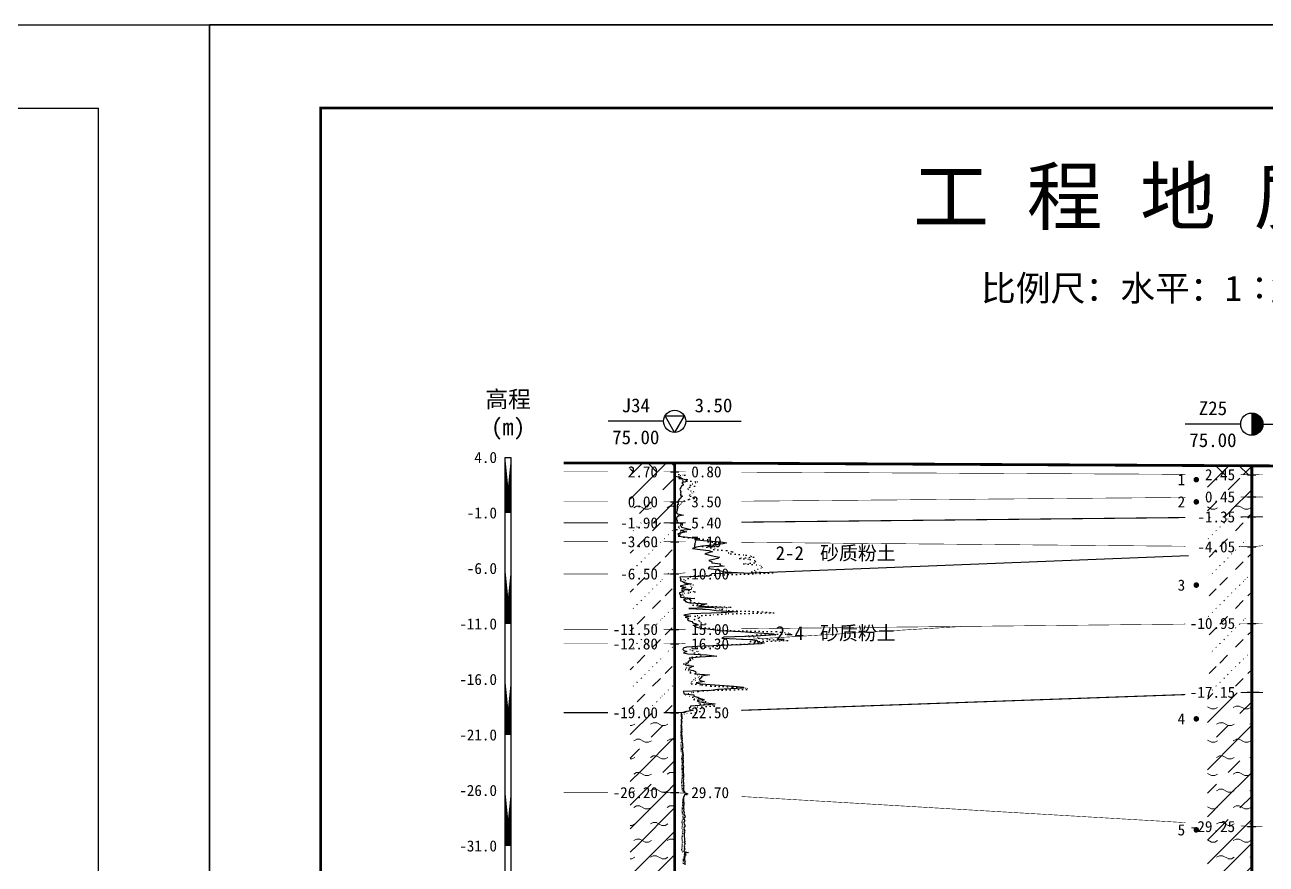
# Model space of a CAD drawing. Extents: x -37 to 3540, y -1485 to 297.
# Drawn here: x 1302.6 to 1526.2, y -1339.2 to -1188 of the extents above; entities that cross this region are included whole.
import ezdxf
from ezdxf.enums import TextEntityAlignment as Align

# ---------------------------------------------------------------- set-up
doc = ezdxf.new("R2010")
doc.units = 0
doc.linetypes.add('DOT', pattern=[6.35, 0, -6.35])
doc.layers.get('0').update_dxf_attribs({"linetype": 'CONTINUOUS'})
for name, color, linetype in [('CURVE', 200, 'CONTINUOUS'), ('FRAME', 7, 'CONTINUOUS'), ('HOLE', 41, 'CONTINUOUS'), ('RULER', 7, 'CONTINUOUS'), ('SAMPLE', 1, 'CONTINUOUS'), ('STRATUM', 241, 'CONTINUOUS')]:
    doc.layers.add(name, color=color, linetype=linetype)
doc.layers.add('HATCH', color=7, linetype='CONTINUOUS', lineweight=13)
doc.styles.add('ST', font='')
doc.styles.get('ST').set_extended_font_data('SimSun')
pattern_1 = [(45, (1335.896980512764, -1485), (-2.121320343559642, 2.121320343559643), [10, 0]), (135, (1335.896980512764, -1485), (-2.121320343559643, -2.121320343559642), [10, 0])]
pattern_2 = [(45, (1335.896980512764, -1485), (-4.242640687119285, 4.242640687119286), [10, 0]), (45, (1336.957980512763, -1488.182), (-2.121320343559642, 6.363961030678928), [3, -3])]
pattern_3 = [(45, (1335.896980512764, -1485), (-4.242640687119285, 4.242640687119286), [10, 0]), (45, (1336.957980512763, -1488.182), (-2.121320343559642, 6.363961030678928), [3, -3]), (26.565, (1336.971120512763, -1485.25357), (5.999822956313193, 5.999812238136892), [0.567, -12.849]), (0, (1336.404120512763, -1485.25357), (0, 6), [0.567, -5.433]), (26.565, (1334.315700512763, -1485), (5.999822956313193, 5.999812238136892), [0.567, -12.849]), (0, (1334.822840512764, -1484.74643), (0, 6), [0.567, -5.433]), (153.435, (1336.404120512763, -1485.25357), (-5.999817597225043, -5.359088150580504e-06), [1.134, -12.2826]), (26.565, (1339.971120512763, -1482.25357), (5.999822956313193, 5.999812238136892), [0.567, -12.849]), (0, (1339.404120512763, -1482.25357), (0, 6), [0.567, -5.433]), (26.565, (1337.315700512763, -1482), (5.999822956313193, 5.999812238136892), [0.567, -12.849]), (0, (1337.822840512764, -1481.74643), (0, 6), [0.567, -5.433]), (153.435, (1339.404120512763, -1482.25357), (-5.999817597225043, -5.359088150580504e-06), [1.134, -12.2826])]
pattern_4 = [(45.000006, (1335.896980512764, -1485), (-7.33036438660406e-07, 6.999982367152753), [1.971956, -7.927535000000001]), (45.000006, (1338.709860512763, -1482.17123), (-7.33036438660406e-07, 6.999982367152753), [1.99367, -7.905828]), (45.000006, (1340.964462512763, -1479.917811), (-7.33036438660406e-07, 6.999982367152753), [1.813609, -8.085882000000002]), (26.565052, (1335.896980512764, -1481.5), (7.000000417111504, 7.000000170975698), [0.09649999999999999, -15.555976]), (36.869899, (1336.596980512764, -1480.8), (6.999999834558636, 7.000000165441361), [0.197747, -34.802253]), (315.00001, (1339.396980512764, -1478.023973), (6.999982367152684, 1.221727402800354e-06), [0.033054, -9.866441]), (26.565052, (1339.396980512764, -1485), (7.000000417111504, 7.000000170975698), [0.144749, -15.507727]), (26.565052, (1340.096980512764, -1484.3), (7.000000417111504, 7.000000170975698), [0.10528, -15.547196]), (90.00000399999998, (1340.446980512764, -1483.95), (-6.999999999999983, -4.88692190507778e-07), [0.028767, -6.971233]), (26.565052, (1340.796980512764, -1483.6), (7.000000417111504, 7.000000170975698), [0.09101399999999998, -31.213938]), (36.869899, (1341.496980512763, -1482.9), (6.999999834558636, 7.000000165441361), [0.110692, -34.889308]), (45.00000200000001, (1342.196980512764, -1482.2), (-2.443454794054389e-07, 6.999982367152786), [0.1091119999999999, -9.790382999999995]), (315.00001, (1342.811091512764, -1481.452055), (6.999982367152684, 1.221727402800354e-06), [0.033054, -9.866441]), (36.869898, (1337.296980512764, -1480.1), (6.999999956731685, 7.000000043268316), [0.10224, -34.89776]), (53.13010300000002, (1337.996980512763, -1479.4), (13.9999997632858, 21.00000015780946), [0.134384, -34.865616]), (53.13010300000002, (1338.696980512764, -1478.7), (13.9999997632858, 21.00000015780946), [0.126246, -34.873754])]
pattern_5 = [(45, (1335.896980512764, -1485), (-2.121320343559642, 2.121320343559643), [10, 0]), (26.565, (1336.971120512763, -1485.25357), (5.999822956313193, 5.999812238136892), [0.567, -12.849]), (0, (1336.404120512763, -1485.25357), (0, 6), [0.567, -5.433]), (26.565, (1334.315700512763, -1485), (5.999822956313193, 5.999812238136892), [0.567, -12.849]), (0, (1334.822840512764, -1484.74643), (0, 6), [0.567, -5.433]), (153.435, (1336.404120512763, -1485.25357), (-5.999817597225043, -5.359088150580504e-06), [1.134, -12.2826]), (26.565, (1339.971120512763, -1482.25357), (5.999822956313193, 5.999812238136892), [0.567, -12.849]), (0, (1339.404120512763, -1482.25357), (0, 6), [0.567, -5.433]), (26.565, (1337.315700512763, -1482), (5.999822956313193, 5.999812238136892), [0.567, -12.849]), (0, (1337.822840512764, -1481.74643), (0, 6), [0.567, -5.433]), (153.435, (1339.404120512763, -1482.25357), (-5.999817597225043, -5.359088150580504e-06), [1.134, -12.2826])]

# ---------------------------------------------------------------- blocks, each defined once
blk = doc.blocks.new('图头_剖面图A3')
at = {"style": 'ST'}
for s, height, p in [('工 程 地 质 剖 面 图', 10, (-15.09121433033783, 10.78700662807671)), ('比例尺：水平：1∶            垂直：1∶', 4.6, (-11.49947813092217, -5.759799892387719))]:
    blk.add_text(s, height=height, dxfattribs=at).set_placement(p, align=Align.MIDDLE_CENTER)
for tag, height, p in [('01_剖面号', 10, (64.40977535052093, 11.38944881788098)), ('02_横向比例', 4.6, (-18.8203164141346, -5.985991972748309)), ('03＿纵向比例', 4.6, (50.4278595591893, -5.280299551439839))]:
    blk.add_attdef(tag, text='', height=height, dxfattribs=at).set_placement(p, align=Align.MIDDLE_LEFT)
blk = doc.blocks.new('H_cpt_hole')
for p, q in [((-1.732050807568877, 1), (1.732050807568877, 1)), ((0, -2), (-1.732050807568877, 1)), ((1.732050807568877, 1), (0, -2))]:
    blk.add_line(p, q)
blk.add_circle((0, 0), 2)
blk = doc.blocks.new('H_sam_hole')
blk.add_line((0, 2), (0, -2))
at = {"const_width": 2}
blk.add_lwpolyline([(0, -1, 0.4142135623730951), (1, 0, 0.4142135623730951), (0, 1, 1)], format="xyb", dxfattribs=at)
blk.add_circle((0, 0), 2)
blk = doc.blocks.new('SampleSoilUndisturbed')
at = {"const_width": 0.5}
blk.add_lwpolyline([(-0.25, 0, 1), (0.25, 0, 1)], format="xyb", close=True, dxfattribs=at)

msp = doc.modelspace()

# ---------------------------------------------------------------- hatches: boundary and pattern name
at = {"layer": 'HATCH'}
h = msp.add_hatch(dxfattribs=at)
h.set_pattern_fill('STT', color=50, style=0)
h.set_pattern_definition(pattern_1)
h.paths.add_polyline_path([(1419.677038218959, -1266.942), (1411.677038218959, -1266.942), (1411.677038218959, -1268.542), (1419.677038218959, -1268.542)])
h.paths.add_polyline_path([(1410.467541012255, -1270.030826815643), (1417.165865034602, -1270.030826815643), (1417.165865034602, -1267.097865921788), (1410.467541012255, -1267.097865921788)], flags=9)
h = msp.add_hatch(dxfattribs=at)
h.set_pattern_fill('FZNT', color=32, style=0)
h.set_pattern_definition(pattern_2)
h.paths.add_polyline_path([(1419.677038218959, -1268.542), (1411.677038218959, -1268.542), (1411.677038218959, -1273.942), (1419.677038218959, -1273.942)])
h.paths.add_polyline_path([(1410.467541012255, -1275.430826815642), (1417.165865034602, -1275.430826815642), (1417.165865034602, -1272.497865921788), (1410.467541012255, -1272.497865921788)], flags=9)
h.paths.add_polyline_path([(1410.467541012255, -1270.030826815643), (1417.165865034602, -1270.030826815643), (1417.165865034602, -1267.097865921788), (1410.467541012255, -1267.097865921788)], flags=9)
h = msp.add_hatch(dxfattribs=at)
h.set_pattern_fill('FZNT', color=32, style=0)
h.set_pattern_definition(pattern_2)
h.paths.add_polyline_path([(1523.654502363808, -1269.056), (1515.654502363808, -1269.016452968979), (1515.654502363808, -1273.124168617674), (1523.654502363808, -1273.056)])
h.paths.add_polyline_path([(1514.445005157104, -1274.544826815642), (1521.14332917945, -1274.544826815642), (1521.14332917945, -1271.611865921788), (1514.445005157104, -1271.611865921788)], flags=9)
h.paths.add_polyline_path([(1514.450591749282, -1270.539240223464), (1521.137742587271, -1270.539240223464), (1521.137742587271, -1267.639798882682), (1514.450591749282, -1267.639798882682)], flags=9)
h = msp.add_hatch(dxfattribs=at)
h.set_pattern_fill('STT', color=50, style=0)
h.set_pattern_definition(pattern_1)
h.paths.add_polyline_path([(1523.654502363808, -1267.456), (1515.654502363808, -1267.416452968979), (1515.654502363808, -1269.016452968979), (1523.654502363808, -1269.056)])
h.paths.add_polyline_path([(1514.450591749282, -1270.539240223464), (1521.137742587271, -1270.539240223464), (1521.137742587271, -1267.639798882682), (1514.450591749282, -1267.639798882682)], flags=9)
h = msp.add_hatch(dxfattribs=at)
h.set_pattern_fill('YNFNT', color=251, style=0)
h.set_pattern_definition(pattern_3)
h.paths.add_polyline_path([(1523.654502363808, -1273.056), (1515.654502363808, -1273.124168617674), (1515.654502363808, -1276.739556567487), (1523.654502363808, -1276.656)])
h.paths.add_polyline_path([(1513.014837559338, -1278.144826815643), (1521.14332917945, -1278.144826815643), (1521.14332917945, -1275.211865921788), (1513.014837559338, -1275.211865921788)], flags=9)
h.paths.add_polyline_path([(1514.445005157104, -1274.544826815642), (1521.14332917945, -1274.544826815642), (1521.14332917945, -1271.611865921788), (1514.445005157104, -1271.611865921788)], flags=9)
h = msp.add_hatch(dxfattribs=at)
h.set_pattern_fill('YNFNT', color=251, style=0)
h.set_pattern_definition(pattern_3)
h.paths.add_polyline_path([(1419.677038218959, -1273.942), (1411.677038218959, -1273.942), (1411.677038218959, -1277.742), (1419.677038218959, -1277.742)])
h.paths.add_polyline_path([(1409.03737341449, -1279.230826815643), (1417.165865034602, -1279.230826815643), (1417.165865034602, -1276.297865921788), (1409.03737341449, -1276.297865921788)], flags=9)
h.paths.add_polyline_path([(1410.467541012255, -1275.430826815642), (1417.165865034602, -1275.430826815642), (1417.165865034602, -1272.497865921788), (1410.467541012255, -1272.497865921788)], flags=9)
h = msp.add_hatch(dxfattribs=at)
h.set_pattern_fill('SZFT', color=52, style=0)
h.set_pattern_definition(pattern_4)
h.paths.add_polyline_path([(1419.677038218959, -1277.742), (1411.677038218959, -1277.742), (1411.677038218959, -1281.142), (1419.677038218959, -1281.142)])
h.paths.add_polyline_path([(1409.03737341449, -1282.630826815642), (1417.165865034602, -1282.630826815642), (1417.165865034602, -1279.697865921788), (1409.03737341449, -1279.697865921788)], flags=9)
h.paths.add_polyline_path([(1409.03737341449, -1279.230826815643), (1417.165865034602, -1279.230826815643), (1417.165865034602, -1276.297865921788), (1409.03737341449, -1276.297865921788)], flags=9)
h = msp.add_hatch(dxfattribs=at)
h.set_pattern_fill('SZFT', color=52, style=0)
h.set_pattern_definition(pattern_4)
h.paths.add_polyline_path([(1523.654502363808, -1276.656), (1515.654502363808, -1276.739556567487), (1515.654502363808, -1281.985677069352), (1523.654502363808, -1282.056)])
h.paths.add_polyline_path([(1513.014837559338, -1283.544826815642), (1521.14332917945, -1283.544826815642), (1521.14332917945, -1280.611865921788), (1513.014837559338, -1280.611865921788)], flags=9)
h.paths.add_polyline_path([(1513.014837559338, -1278.144826815643), (1521.14332917945, -1278.144826815643), (1521.14332917945, -1275.211865921788), (1513.014837559338, -1275.211865921788)], flags=9)
h = msp.add_hatch(dxfattribs=at)
h.set_pattern_fill('SZFT', color=52, style=0)
h.set_pattern_definition(pattern_4)
h.paths.add_polyline_path([(1419.677038218959, -1281.142), (1411.677038218959, -1281.142), (1411.677038218959, -1286.942), (1419.677038218959, -1286.942)])
h.paths.add_polyline_path([(1409.03737341449, -1288.430826815642), (1417.165865034602, -1288.430826815642), (1417.165865034602, -1285.497865921788), (1409.03737341449, -1285.497865921788)], flags=9)
h.paths.add_polyline_path([(1409.03737341449, -1282.630826815642), (1417.165865034602, -1282.630826815642), (1417.165865034602, -1279.697865921788), (1409.03737341449, -1279.697865921788)], flags=9)
h = msp.add_hatch(dxfattribs=at)
h.set_pattern_fill('SZFT', color=52, style=0)
h.set_pattern_definition(pattern_4)
h.paths.add_polyline_path([(1523.654502363808, -1282.056), (1515.654502363808, -1281.985677069352), (1515.654502363808, -1295.939556567487), (1523.654502363808, -1295.856)])
h.paths.add_polyline_path([(1511.584669961573, -1297.344826815642), (1521.14332917945, -1297.344826815642), (1521.14332917945, -1294.411865921788), (1511.584669961573, -1294.411865921788)], flags=9)
h.paths.add_polyline_path([(1513.014837559338, -1283.544826815642), (1521.14332917945, -1283.544826815642), (1521.14332917945, -1280.611865921788), (1513.014837559338, -1280.611865921788)], flags=9)
h = msp.add_hatch(dxfattribs=at)
h.set_pattern_fill('SZFT', color=52, style=0)
h.set_pattern_definition(pattern_4)
h.paths.add_polyline_path([(1419.677038218959, -1286.942), (1411.677038218959, -1286.942), (1411.677038218959, -1296.942), (1419.677038218959, -1296.942)])
h.paths.add_polyline_path([(1407.607205816725, -1298.430826815642), (1417.165865034602, -1298.430826815642), (1417.165865034602, -1295.497865921788), (1407.607205816725, -1295.497865921788)], flags=9)
h.paths.add_polyline_path([(1409.03737341449, -1288.430826815642), (1417.165865034602, -1288.430826815642), (1417.165865034602, -1285.497865921788), (1409.03737341449, -1285.497865921788)], flags=9)
h = msp.add_hatch(dxfattribs=at)
h.set_pattern_fill('SZFT', color=52, style=0)
h.set_pattern_definition(pattern_4)
h.paths.add_polyline_path([(1523.654502363808, -1295.856), (1515.654502363808, -1295.939556567487), (1515.654502363808, -1308.539599915063), (1523.654502363808, -1308.256)])
h.paths.add_polyline_path([(1511.587463257662, -1309.742033519553), (1521.140535883361, -1309.742033519553), (1521.140535883361, -1306.825832402235), (1511.587463257662, -1306.825832402235)], flags=9)
h.paths.add_polyline_path([(1511.584669961573, -1297.344826815642), (1521.14332917945, -1297.344826815642), (1521.14332917945, -1294.411865921788), (1511.584669961573, -1294.411865921788)], flags=9)
h = msp.add_hatch(dxfattribs=at)
h.set_pattern_fill('SZFT', color=52, style=0)
h.set_pattern_definition(pattern_4)
h.paths.add_polyline_path([(1419.677038218959, -1296.942), (1411.677038218959, -1296.942), (1411.677038218959, -1299.542), (1419.677038218959, -1299.542)])
h.paths.add_polyline_path([(1407.607205816725, -1301.030826815643), (1417.165865034602, -1301.030826815643), (1417.165865034602, -1298.097865921788), (1407.607205816725, -1298.097865921788)], flags=9)
h.paths.add_polyline_path([(1407.607205816725, -1298.430826815642), (1417.165865034602, -1298.430826815642), (1417.165865034602, -1295.497865921788), (1407.607205816725, -1295.497865921788)], flags=9)
h = msp.add_hatch(dxfattribs=at)
h.set_pattern_fill('SZFT', color=52, style=0)
h.set_pattern_definition(pattern_4)
h.paths.add_polyline_path([(1419.677038218959, -1299.542), (1411.677038218959, -1299.542), (1411.677038218959, -1311.942), (1419.677038218959, -1311.942)])
h.paths.add_polyline_path([(1407.607205816725, -1313.430826815642), (1417.165865034602, -1313.430826815642), (1417.165865034602, -1310.497865921788), (1407.607205816725, -1310.497865921788)], flags=9)
h.paths.add_polyline_path([(1407.607205816725, -1301.030826815643), (1417.165865034602, -1301.030826815643), (1417.165865034602, -1298.097865921788), (1407.607205816725, -1298.097865921788)], flags=9)
h = msp.add_hatch(dxfattribs=at)
h.set_pattern_fill('YNFNT', color=251, style=0)
h.set_pattern_definition(pattern_3)
h.paths.add_polyline_path([(1523.654502363808, -1308.256), (1515.654502363808, -1308.539599915063), (1515.654502363808, -1331.9855903742), (1523.654502363808, -1332.456)])
h.paths.add_polyline_path([(1511.584669961573, -1333.944826815643), (1521.14332917945, -1333.944826815643), (1521.14332917945, -1331.011865921788), (1511.584669961573, -1331.011865921788)], flags=9)
h.paths.add_polyline_path([(1511.587463257662, -1309.742033519553), (1521.140535883361, -1309.742033519553), (1521.140535883361, -1306.825832402235), (1511.587463257662, -1306.825832402235)], flags=9)
h = msp.add_hatch(dxfattribs=at)
h.set_pattern_fill('YNFNT', color=251, style=0)
h.set_pattern_definition(pattern_3)
h.paths.add_polyline_path([(1419.677038218959, -1311.942), (1411.677038218959, -1311.942), (1411.677038218959, -1326.342), (1419.677038218959, -1326.342)])
h.paths.add_polyline_path([(1407.607205816725, -1327.830826815642), (1417.165865034602, -1327.830826815642), (1417.165865034602, -1324.897865921788), (1407.607205816725, -1324.897865921788)], flags=9)
h.paths.add_polyline_path([(1407.607205816725, -1313.430826815642), (1417.165865034602, -1313.430826815642), (1417.165865034602, -1310.497865921788), (1407.607205816725, -1310.497865921788)], flags=9)
h = msp.add_hatch(dxfattribs=at)
h.set_pattern_fill('YNNT', color=251, style=0)
h.set_pattern_definition(pattern_5)
h.paths.add_polyline_path([(1419.677038218959, -1326.342), (1411.677038218959, -1326.342), (1411.677038218959, -1342.942), (1419.677038218959, -1342.942)])
h.paths.add_polyline_path([(1407.607205816725, -1344.430826815642), (1417.165865034602, -1344.430826815642), (1417.165865034602, -1341.497865921788), (1407.607205816725, -1341.497865921788)], flags=9)
h.paths.add_polyline_path([(1407.607205816725, -1327.830826815642), (1417.165865034602, -1327.830826815642), (1417.165865034602, -1324.897865921788), (1407.607205816725, -1324.897865921788)], flags=9)
h = msp.add_hatch(dxfattribs=at)
h.set_pattern_fill('YNNT', color=251, style=0)
h.set_pattern_definition(pattern_5)
h.paths.add_polyline_path([(1523.654502363808, -1332.456), (1515.654502363808, -1331.9855903742), (1515.654502363808, -1344.524125270098), (1523.654502363808, -1344.656)])
h.paths.add_polyline_path([(1511.584669961573, -1346.144826815643), (1521.14332917945, -1346.144826815643), (1521.14332917945, -1343.211865921788), (1511.584669961573, -1343.211865921788)], flags=9)
h.paths.add_polyline_path([(1511.584669961573, -1333.944826815643), (1521.14332917945, -1333.944826815643), (1521.14332917945, -1331.011865921788), (1511.584669961573, -1331.011865921788)], flags=9)

# ---------------------------------------------------------------- linework, layer by layer
at = {"layer": 'CURVE', "color": 30, "linetype": 'Continuous'}
msp.add_lwpolyline([(1419.677038218959, -1267.34200000596), (1419.677038218959, -1267.542000023842), (1419.677038218959, -1267.742000011921), (1419.677038218959, -1267.942), (1419.677038218959, -1268.142000047684), (1419.677038218959, -1268.341999976158), (1419.677038218959, -1268.542000023842), (1419.677038218959, -1268.741999952316), (1419.677038218959, -1268.942), (1419.677038218959, -1269.142000047684), (1419.817038219555, -1269.342000095367), (1420.86703827618, -1269.541999904633), (1420.407038238033, -1269.741999952316), (1421.887038257106, -1269.942), (1421.687038209423, -1270.142000047684), (1421.697038199886, -1270.342000095367), (1420.987038161739, -1270.541999904633), (1421.217038180812, -1270.741999952316), (1421.197038199886, -1270.942), (1420.937038209423, -1271.141999809265), (1420.817038204654, -1271.342000095367), (1420.64703824757, -1271.541999904633), (1420.587038245185, -1271.742000190735), (1420.757038261875, -1271.942), (1420.787038233264, -1272.141999809265), (1420.757038261875, -1272.342000095367), (1420.777038242801, -1272.541999904633), (1420.677038218959, -1272.742000190735), (1421.067038204654, -1272.942), (1420.777038242801, -1273.141999809265), (1420.707038190349, -1273.342000095367), (1420.487038221343, -1273.541999904633), (1420.307038214191, -1273.742000190735), (1420.25703820227, -1273.942), (1420.247038211807, -1274.141999809265), (1420.377038207038, -1274.342000095367), (1420.127038207038, -1274.541999904633), (1420.137038227304, -1274.742000190735), (1420.127038207038, -1274.942), (1420.177038218959, -1275.141999809265), (1420.067038204654, -1275.34199961853), (1420.117038216575, -1275.54200038147), (1420.027038212999, -1275.742000190735), (1419.997038211807, -1275.942), (1420.217038240417, -1276.141999809265), (1421.247038271411, -1276.34199961853), (1420.237038221343, -1276.54200038147), (1420.087038215383, -1276.742000190735), (1420.007038232072, -1276.942), (1419.997038211807, -1277.141999809265), (1420.177038218959, -1277.34199961853), (1419.997038211807, -1277.54200038147), (1420.447038199886, -1277.742000190735), (1421.087038185581, -1277.942), (1420.64703824757, -1278.141999809265), (1420.827038195117, -1278.34199961853), (1420.887038257106, -1278.54200038147), (1421.887038257106, -1278.742000190735), (1422.597038295253, -1278.942), (1420.707038190349, -1279.141999809265), (1421.887038257106, -1279.34199961853), (1420.907038238033, -1279.54200038147), (1420.25703820227, -1279.742000190735), (1420.627038207038, -1279.942), (1420.337038245185, -1280.141999809265), (1421.977038171276, -1280.34199961853), (1424.167037990077, -1280.54200038147), (1423.267038133129, -1280.742000190735), (1424.907038238033, -1280.942), (1428.017038371547, -1281.141999809265), (1429.027038600429, -1281.34199961853), (1428.367037799343, -1281.54200038147), (1426.827038314327, -1281.742000190735), (1424.5570383334, -1281.942), (1423.58703830479, -1282.141999809265), (1422.86703827618, -1282.34199961853), (1424.297038104518, -1282.54200038147), (1425.857038047298, -1282.742000190735), (1426.497038390621, -1282.942), (1425.707038428768, -1283.142000762939), (1425.137038257106, -1283.34199961853), (1426.027038123592, -1283.54200038147), (1426.827038314327, -1283.741999237061), (1427.787037875637, -1283.942), (1427.457038428768, -1284.142000762939), (1426.627038028224, -1284.34199961853), (1425.827038314327, -1284.54200038147), (1426.397038009151, -1284.741999237061), (1426.36703827618, -1284.942), (1427.947038676723, -1285.142000762939), (1427.82703783749, -1285.34199961853), (1428.607038524135, -1285.54200038147), (1425.927038218959, -1285.741999237061), (1425.737038161739, -1285.942), (1427.267038371547, -1286.142000762939), (1427.737038638576, -1286.34199961853), (1428.777038600429, -1286.54200038147), (1432.07703783749, -1286.741999237061), (1426.36703827618, -1286.942), (1426.11703827618, -1287.142000762939), (1425.817038085445, -1287.34199961853), (1420.587038245185, -1287.54200038147), (1420.707038190349, -1287.741999237061), (1420.797038223728, -1287.942), (1420.697038199886, -1288.142000762939), (1421.187038209423, -1288.34199961853), (1421.507038261875, -1288.54200038147), (1422.687038209423, -1288.741999237061), (1421.39703824757, -1288.942), (1420.64703824757, -1289.142000762939), (1421.697038199886, -1289.34199961853), (1420.907038238033, -1289.54200038147), (1422.687038209423, -1289.741999237061), (1420.917038228496, -1289.942), (1421.317038204654, -1290.142000762939), (1420.547038223728, -1290.34199961853), (1420.547038223728, -1290.54200038147), (1420.927038218959, -1290.741999237061), (1420.697038199886, -1290.942), (1420.817038204654, -1291.142000762939), (1423.3070383334, -1291.34199961853), (1421.257038261875, -1291.54200038147), (1421.497038271411, -1291.741999237061), (1421.697038199886, -1291.942), (1422.387038257106, -1292.142000762939), (1425.507038142665, -1292.34199961853), (1424.627038028224, -1292.54200038147), (1423.987038161739, -1292.741999237061), (1428.237038638576, -1292.942), (1422.237038161739, -1293.142000762939), (1425.947038199886, -1293.34199961853), (1427.167037990077, -1293.54200038147), (1431.087038066371, -1293.741999237061), (1428.047038104518, -1293.942), (1422.58703830479, -1294.142000762939), (1421.337038185581, -1294.34199961853), (1422.597038295253, -1294.54200038147), (1421.597038176044, -1294.741999237061), (1422.217038180812, -1294.942), (1421.977038171276, -1295.142000762939), (1422.137038257106, -1295.34199961853), (1422.747038152202, -1295.54200038147), (1422.967038180812, -1295.741999237061), (1423.547038104518, -1295.942), (1423.917037990077, -1296.142000762939), (1423.207038190349, -1296.34199961853), (1423.687038447841, -1296.54200038147), (1424.477038409694, -1296.741999237061), (1426.687038447841, -1296.942), (1427.717038180812, -1297.142000762939), (1431.587038066371, -1297.34199961853), (1434.867037799343, -1297.54200038147), (1437.487037684902, -1297.741999237061), (1437.897037532314, -1297.942), (1434.3070383334, -1298.142000762939), (1428.567038562282, -1298.34199961853), (1428.187038447841, -1298.54200038147), (1433.32703783749, -1298.741999237061), (1434.527038600429, -1298.942), (1434.537037875637, -1299.142000762939), (1435.837038066371, -1299.342001525879), (1435.227038409694, -1299.541998474121), (1431.667037990077, -1299.741999237061), (1424.817038085445, -1299.942), (1421.83703830479, -1300.142000762939), (1421.207038190349, -1300.342001525879), (1421.127038266643, -1300.541998474121), (1421.327038195117, -1300.741999237061), (1421.86703827618, -1300.942), (1421.287038233264, -1301.142000762939), (1422.037038114055, -1301.342001525879), (1425.407038238033, -1301.541998474121), (1427.297038104518, -1301.741999237061), (1424.227038409694, -1301.942), (1422.297038104518, -1302.142000762939), (1422.457038190349, -1302.342001525879), (1422.477038171276, -1302.541998474121), (1422.11703827618, -1302.741999237061), (1422.137038257106, -1302.942), (1421.737038161739, -1303.142000762939), (1421.597038176044, -1303.342001525879), (1423.0570383334, -1303.541998474121), (1422.677038218959, -1303.741999237061), (1422.277038123592, -1303.942), (1422.177038218959, -1304.142000762939), (1423.037038114055, -1304.342001525879), (1423.407038238033, -1304.541998474121), (1423.487038161739, -1304.741999237061), (1423.3070383334, -1304.942), (1425.937038447841, -1305.142000762939), (1424.537038352474, -1305.342001525879), (1424.607038047298, -1305.541998474121), (1424.427038218959, -1305.741999237061), (1424.107038047298, -1305.942), (1424.267038371547, -1306.142000762939), (1425.047038104518, -1306.342001525879), (1423.567038323863, -1306.541998474121), (1424.477038409694, -1306.741999237061), (1426.937038447841, -1306.942), (1430.317038562282, -1307.142000762939), (1432.0570383334, -1307.342001525879), (1432.07703783749, -1307.541998474121), (1427.437038447841, -1307.741999237061), (1426.277038123592, -1307.942), (1421.217038180812, -1308.142000762939), (1421.357038166507, -1308.342001525879), (1421.407038238033, -1308.541998474121), (1423.127038266643, -1308.741999237061), (1423.157038238033, -1308.942), (1423.86703827618, -1309.142000762939), (1424.157038238033, -1309.342001525879), (1425.017038371547, -1309.541998474121), (1423.707038428768, -1309.741999237061), (1423.997038390621, -1309.942), (1425.3070383334, -1310.142000762939), (1426.967038180812, -1310.342001525879), (1425.847038295253, -1310.541998474121), (1422.527038123592, -1310.741999237061), (1422.507038142665, -1310.942), (1422.277038123592, -1311.142000762939), (1422.387038257106, -1311.342001525879), (1422.997038152202, -1311.541998474121), (1421.83703830479, -1311.741999237061), (1420.89703824757, -1311.942), (1420.86703827618, -1312.142000762939), (1420.857038166507, -1312.342001525879), (1420.827038195117, -1312.541998474121), (1420.89703824757, -1312.741999237061), (1420.957038190349, -1312.942), (1420.857038166507, -1313.142000762939), (1420.827038195117, -1313.342001525879), (1420.947038199886, -1313.541998474121), (1420.89703824757, -1313.741999237061), (1420.907038238033, -1313.942), (1420.857038166507, -1314.142000762939), (1420.887038257106, -1314.342001525879), (1420.937038209423, -1314.541998474121), (1420.917038228496, -1314.741999237061), (1420.947038199886, -1314.942), (1420.927038218959, -1315.142000762939), (1420.957038190349, -1315.342001525879), (1420.89703824757, -1315.541998474121), (1420.937038209423, -1315.741999237061), (1420.937038209423, -1315.942), (1420.987038161739, -1316.142000762939), (1420.997038271411, -1316.342001525879), (1421.007038261875, -1316.541998474121), (1420.997038271411, -1316.741999237061), (1421.037038233264, -1316.942), (1420.957038190349, -1317.142000762939), (1421.027038242801, -1317.342001525879), (1421.077038195117, -1317.541998474121), (1421.107038166507, -1317.741999237061), (1421.107038166507, -1317.942), (1421.14703824757, -1318.142000762939), (1421.087038185581, -1318.342001525879), (1421.057038214191, -1318.541998474121), (1421.087038185581, -1318.741999237061), (1421.107038166507, -1318.942), (1421.137038257106, -1319.142000762939), (1421.167038228496, -1319.342001525879), (1421.187038209423, -1319.541998474121), (1421.187038209423, -1319.741999237061), (1421.167038228496, -1319.942), (1421.197038199886, -1320.142000762939), (1421.167038228496, -1320.342001525879), (1421.187038209423, -1320.541998474121), (1421.207038190349, -1320.741999237061), (1421.237038161739, -1320.942), (1421.157038238033, -1321.142000762939), (1421.177038218959, -1321.342001525879), (1421.217038180812, -1321.541998474121), (1421.257038261875, -1321.741999237061), (1421.237038161739, -1321.942), (1421.237038161739, -1322.142000762939), (1421.237038161739, -1322.342001525879), (1421.237038161739, -1322.541998474121), (1421.227038171276, -1322.741999237061), (1421.257038261875, -1322.942), (1421.287038233264, -1323.142000762939), (1421.247038271411, -1323.342001525879), (1421.247038271411, -1323.541998474121), (1421.217038180812, -1323.741999237061), (1421.257038261875, -1323.942), (1421.207038190349, -1324.142000762939), (1421.237038161739, -1324.342001525879), (1421.267038252338, -1324.541998474121), (1421.267038252338, -1324.741999237061), (1421.237038161739, -1324.942), (1421.317038204654, -1325.142000762939), (1421.297038223728, -1325.342001525879), (1421.277038242801, -1325.541998474121), (1421.247038271411, -1325.741999237061), (1421.257038261875, -1325.942), (1421.507038261875, -1326.142000762939), (1421.267038252338, -1326.342001525879), (1422.077038314327, -1326.541998474121), (1421.467038180812, -1326.741999237061), (1421.407038238033, -1326.942), (1421.277038242801, -1327.142000762939), (1421.247038271411, -1327.342001525879), (1421.247038271411, -1327.541998474121), (1421.247038271411, -1327.741999237061), (1421.277038242801, -1327.942), (1421.307038214191, -1328.142000762939), (1421.307038214191, -1328.342001525879), (1421.307038214191, -1328.541998474121), (1421.277038242801, -1328.741999237061), (1421.287038233264, -1328.942), (1421.277038242801, -1329.142000762939), (1421.317038204654, -1329.342001525879), (1421.277038242801, -1329.541998474121), (1421.317038204654, -1329.741999237061), (1421.36703827618, -1329.942), (1421.347038176044, -1330.142000762939), (1421.36703827618, -1330.342001525879), (1421.497038271411, -1330.541998474121), (1421.597038176044, -1330.741999237061), (1421.317038204654, -1330.942), (1421.347038176044, -1331.141996948242), (1421.507038261875, -1331.342001525879), (1421.407038238033, -1331.541998474121), (1421.337038185581, -1331.742003051758), (1421.387038257106, -1331.942), (1421.437038209423, -1332.141996948242), (1421.547038223728, -1332.342001525879), (1421.377038266643, -1332.541998474121), (1421.357038166507, -1332.742003051758), (1421.377038266643, -1332.942), (1421.517038252338, -1333.141996948242), (1421.377038266643, -1333.342001525879), (1421.437038209423, -1333.541998474121), (1421.39703824757, -1333.742003051758), (1421.407038238033, -1333.942), (1421.417038228496, -1334.141996948242), (1421.407038238033, -1334.342001525879), (1421.437038209423, -1334.541998474121), (1421.427038218959, -1334.742003051758), (1421.457038190349, -1334.942), (1421.527038242801, -1335.141996948242), (1421.417038228496, -1335.342001525879), (1421.547038223728, -1335.541998474121), (1421.427038218959, -1335.742003051758), (1421.377038266643, -1335.942), (1421.427038218959, -1336.141996948242), (1421.39703824757, -1336.342001525879), (1421.517038252338, -1336.541998474121), (1421.377038266643, -1336.742003051758), (1421.317038204654, -1336.942), (1422.14703824757, -1337.141996948242), (1421.417038228496, -1337.342001525879), (1421.727038171276, -1337.541998474121), (1421.507038261875, -1337.742003051758), (1421.487038161739, -1337.942), (1421.477038171276, -1338.141996948242), (1421.457038190349, -1338.342001525879), (1421.447038199886, -1338.541998474121), (1421.597038176044, -1338.742003051758), (1421.477038171276, -1338.942), (1421.537038233264, -1339.141996948242), (1421.537038233264, -1339.342001525879)], dxfattribs=at)
at = {"layer": 'CURVE', "color": 100, "linetype": 'DOT', "ltscale": 0.1}
msp.add_lwpolyline([(1419.677038218959, -1267.34200000596), (1419.677038218959, -1267.542000023842), (1419.677038218959, -1267.742000011921), (1419.677038218959, -1267.942), (1419.677038218959, -1268.142000047684), (1419.677038218959, -1268.341999976158), (1419.677038218959, -1268.542000023842), (1419.677038218959, -1268.741999952316), (1419.677038218959, -1268.942), (1421.507038142665, -1269.142000047684), (1420.427038218959, -1269.342000095367), (1420.387038209423, -1269.541999904633), (1421.007038238033, -1269.741999952316), (1421.947038295253, -1269.942), (1421.137038257106, -1270.142000047684), (1423.777038218959, -1270.342000095367), (1423.487038066371, -1270.541999904633), (1422.947038295253, -1270.741999952316), (1422.547038295253, -1270.942), (1423.257038142665, -1271.141999809265), (1422.327038218959, -1271.342000095367), (1422.047038295253, -1271.541999904633), (1422.087038257106, -1271.742000190735), (1422.547038295253, -1271.942), (1423.117038371547, -1272.141999809265), (1422.857038142665, -1272.342000095367), (1422.467038180812, -1272.541999904633), (1422.267038180813, -1272.742000190735), (1422.537038257106, -1272.942), (1423.287038066371, -1273.141999809265), (1423.137038066372, -1273.342000095367), (1422.187038257106, -1273.541999904633), (1421.417038180812, -1273.742000190735), (1421.027038218959, -1273.942), (1420.927038218959, -1274.141999809265), (1420.817038180812, -1274.342000095367), (1420.547038199886, -1274.541999904633), (1420.257038238033, -1274.742000190735), (1420.257038238033, -1274.942), (1420.227038218959, -1275.141999809265), (1420.127038218959, -1275.34199961853), (1420.107038238033, -1275.54200038147), (1420.007038214191, -1275.742000190735), (1419.977038218959, -1275.942), (1420.377038218959, -1276.141999809265), (1420.417038228496, -1276.34199961853), (1420.327038218959, -1276.54200038147), (1420.097038199886, -1276.742000190735), (1419.957038214191, -1276.942), (1419.937038209423, -1277.141999809265), (1419.997038223728, -1277.34199961853), (1420.107038238033, -1277.54200038147), (1420.367038228496, -1277.742000190735), (1420.927038218959, -1277.942), (1421.137038257106, -1278.141999809265), (1420.437038209423, -1278.34199961853), (1420.327038218959, -1278.54200038147), (1420.577038218959, -1278.742000190735), (1420.097038199886, -1278.942), (1420.807038238033, -1279.141999809265), (1420.667038180812, -1279.34199961853), (1420.967038180812, -1279.54200038147), (1420.707038238033, -1279.742000190735), (1420.387038209423, -1279.942), (1420.527038218959, -1280.141999809265), (1421.417038180812, -1280.34199961853), (1423.347038295253, -1280.54200038147), (1425.907038142665, -1280.742000190735), (1425.787038066371, -1280.942), (1425.737038066371, -1281.141999809265), (1427.637038066372, -1281.34199961853), (1426.797037913784, -1281.54200038147), (1425.957038142665, -1281.742000190735), (1427.607038524135, -1281.942), (1425.497038295253, -1282.141999809265), (1426.987038066371, -1282.34199961853), (1426.717038371547, -1282.54200038147), (1429.107038524135, -1282.742000190735), (1430.097037913784, -1282.942), (1429.347037913784, -1283.142000762939), (1429.827038218959, -1283.34199961853), (1432.547037913784, -1283.54200038147), (1433.407038524135, -1283.741999237061), (1433.897037913784, -1283.942), (1431.427038218959, -1284.142000762939), (1433.307038524135, -1284.34199961853), (1434.117037608608, -1284.54200038147), (1434.287038829311, -1284.741999237061), (1434.027038218959, -1284.942), (1432.167038371547, -1285.142000762939), (1434.997037913784, -1285.34199961853), (1435.267037608608, -1285.54200038147), (1435.467037608608, -1285.741999237061), (1435.277038218959, -1285.942), (1434.717037608608, -1286.142000762939), (1434.107038524135, -1286.34199961853), (1433.567037608608, -1286.54200038147), (1437.307038524135, -1286.741999237061), (1433.737038829311, -1286.942), (1426.927038218959, -1287.142000762939), (1422.597038295253, -1287.34199961853), (1422.507038142665, -1287.54200038147), (1422.127038218959, -1287.741999237061), (1421.297038295253, -1287.942), (1421.627038218959, -1288.142000762939), (1421.487038257106, -1288.34199961853), (1421.867038180812, -1288.54200038147), (1421.727038218959, -1288.741999237061), (1423.047038295253, -1288.942), (1422.577038218959, -1289.142000762939), (1422.727038218959, -1289.34199961853), (1422.767038180813, -1289.54200038147), (1422.417038180812, -1289.741999237061), (1422.227038218959, -1289.942), (1423.297038295253, -1290.142000762939), (1422.197038295253, -1290.34199961853), (1421.077038218959, -1290.54200038147), (1421.167038180812, -1290.741999237061), (1421.387038257106, -1290.942), (1421.217038180812, -1291.142000762939), (1421.587038257106, -1291.34199961853), (1422.467038180812, -1291.54200038147), (1422.597038295253, -1291.741999237061), (1421.787038257106, -1291.942), (1423.997038295253, -1292.142000762939), (1424.517038371547, -1292.34199961853), (1423.007038142665, -1292.54200038147), (1424.967038371547, -1292.741999237061), (1429.747037913784, -1292.942), (1427.047037913784, -1293.142000762939), (1428.217038371547, -1293.34199961853), (1429.427038218959, -1293.54200038147), (1434.747037913784, -1293.741999237061), (1437.497037913784, -1293.942), (1428.907038524135, -1294.142000762939), (1426.057038142666, -1294.34199961853), (1423.347038295253, -1294.54200038147), (1424.137038066372, -1294.741999237061), (1424.007038142665, -1294.942), (1423.267038371547, -1295.142000762939), (1424.077038218959, -1295.34199961853), (1424.217038371547, -1295.54200038147), (1424.477038218959, -1295.741999237061), (1425.257038142665, -1295.942), (1423.587038066371, -1296.142000762939), (1424.147038295253, -1296.34199961853), (1424.457038142665, -1296.54200038147), (1425.917038371547, -1296.741999237061), (1427.737038066371, -1296.942), (1429.017038371547, -1297.142000762939), (1438.027038218959, -1297.34199961853), (1440.077038218959, -1297.54200038147), (1440.417037608608, -1297.741999237061), (1434.457038524135, -1297.942), (1432.447037913784, -1298.142000762939), (1434.577038218959, -1298.34199961853), (1434.847037913784, -1298.54200038147), (1436.747037913784, -1298.741999237061), (1440.037038829311, -1298.942), (1433.347037913784, -1299.142000762939), (1435.477038218959, -1299.342001525879), (1432.997037913784, -1299.541998474121), (1428.107038524135, -1299.741999237061), (1427.367038371547, -1299.942), (1425.227038218959, -1300.142000762939), (1422.827038218959, -1300.342001525879), (1422.417038180812, -1300.541998474121), (1422.887038066372, -1300.741999237061), (1423.887038066372, -1300.942), (1423.237038066371, -1301.142000762939), (1424.177038218959, -1301.342001525879), (1424.607038142665, -1301.541998474121), (1424.357038142665, -1301.741999237061), (1422.787038257106, -1301.942), (1422.797038295253, -1302.142000762939), (1423.027038218959, -1302.342001525879), (1422.577038218959, -1302.541998474121), (1422.157038142665, -1302.741999237061), (1421.757038142665, -1302.942), (1421.357038142665, -1303.142000762939), (1422.177038218959, -1303.342001525879), (1422.307038142666, -1303.541998474121), (1421.867038180812, -1303.741999237061), (1421.767038180813, -1303.942), (1421.597038295253, -1304.142000762939), (1422.087038257106, -1304.342001525879), (1422.467038180812, -1304.541998474121), (1422.537038257106, -1304.741999237061), (1423.637038066372, -1304.942), (1423.767038371547, -1305.142000762939), (1424.167038371547, -1305.342001525879), (1423.997038295253, -1305.541998474121), (1423.417038371547, -1305.741999237061), (1423.097038295253, -1305.942), (1423.457038142665, -1306.142000762939), (1422.817038180812, -1306.342001525879), (1422.567038180812, -1306.541998474121), (1422.767038180813, -1306.741999237061), (1424.617038371547, -1306.942), (1426.247037913784, -1307.142000762939), (1430.157038524135, -1307.342001525879), (1432.747037913784, -1307.541998474121), (1432.647037913784, -1307.741999237061), (1425.577038218959, -1307.942), (1423.847038295253, -1308.142000762939), (1422.837038257106, -1308.342001525879), (1422.237038257106, -1308.541998474121), (1421.607038142665, -1308.741999237061), (1422.277038218959, -1308.942), (1422.937038066372, -1309.142000762939), (1424.037038066371, -1309.342001525879), (1423.197038295253, -1309.541998474121), (1424.817038371547, -1309.741999237061), (1425.257038142665, -1309.942), (1424.027038218959, -1310.142000762939), (1424.287038066371, -1310.342001525879), (1426.717038371547, -1310.541998474121), (1426.797037913784, -1310.741999237061), (1423.547038295253, -1310.942), (1423.457038142665, -1311.142000762939), (1423.557038142666, -1311.342001525879), (1423.657038142665, -1311.541998474121), (1424.217038371547, -1311.741999237061), (1423.417038371547, -1311.942), (1421.467038180812, -1312.142000762939), (1421.087038257106, -1312.342001525879), (1420.967038180812, -1312.541998474121), (1420.967038180812, -1312.741999237061), (1421.017038180813, -1312.942), (1420.927038218959, -1313.142000762939), (1420.847038199886, -1313.342001525879), (1420.827038218959, -1313.541998474121), (1420.837038257106, -1313.741999237061), (1420.847038199886, -1313.942), (1420.827038218959, -1314.142000762939), (1420.817038180812, -1314.342001525879), (1420.777038218959, -1314.541998474121), (1420.877038218959, -1314.741999237061), (1420.837038257106, -1314.942), (1420.797038199886, -1315.142000762939), (1420.777038218959, -1315.342001525879), (1420.767038180813, -1315.541998474121), (1420.747038199886, -1315.741999237061), (1420.767038180813, -1315.942), (1420.777038218959, -1316.142000762939), (1420.777038218959, -1316.342001525879), (1420.817038180812, -1316.541998474121), (1420.837038257106, -1316.741999237061), (1420.977038218959, -1316.942), (1420.957038238033, -1317.142000762939), (1420.837038257106, -1317.342001525879), (1420.797038199886, -1317.541998474121), (1420.777038218959, -1317.741999237061), (1420.807038238033, -1317.942), (1420.857038238033, -1318.142000762939), (1420.837038257106, -1318.342001525879), (1420.837038257106, -1318.541998474121), (1420.817038180812, -1318.741999237061), (1420.837038257106, -1318.942), (1420.967038180812, -1319.142000762939), (1421.087038257106, -1319.342001525879), (1421.077038218959, -1319.541998474121), (1420.987038257106, -1319.741999237061), (1420.967038180812, -1319.942), (1420.927038218959, -1320.142000762939), (1420.947038199886, -1320.342001525879), (1420.977038218959, -1320.541998474121), (1420.977038218959, -1320.741999237061), (1421.007038238033, -1320.942), (1421.077038218959, -1321.142000762939), (1420.977038218959, -1321.342001525879), (1420.947038199886, -1321.541998474121), (1420.977038218959, -1321.741999237061), (1420.957038238033, -1321.942), (1420.977038218959, -1322.142000762939), (1421.007038238033, -1322.342001525879), (1421.007038238033, -1322.541998474121), (1421.007038238033, -1322.741999237061), (1421.027038218959, -1322.942), (1421.057038238033, -1323.142000762939), (1421.027038218959, -1323.342001525879), (1421.017038180813, -1323.541998474121), (1421.017038180813, -1323.741999237061), (1420.977038218959, -1323.942), (1420.897038199886, -1324.142000762939), (1420.897038199886, -1324.342001525879), (1420.937038257106, -1324.541998474121), (1420.907038238033, -1324.741999237061), (1420.937038257106, -1324.942), (1420.967038180812, -1325.142000762939), (1420.997038199886, -1325.342001525879), (1421.037038257106, -1325.541998474121), (1420.997038199886, -1325.741999237061), (1421.057038238033, -1325.942), (1421.317038180812, -1326.142000762939), (1421.587038257106, -1326.342001525879), (1422.077038218959, -1326.541998474121), (1421.857038142665, -1326.741999237061), (1421.467038180812, -1326.942), (1421.297038295253, -1327.142000762939), (1421.187038257106, -1327.342001525879), (1421.137038257106, -1327.541998474121), (1421.117038180812, -1327.741999237061), (1421.117038180812, -1327.942), (1421.077038218959, -1328.142000762939), (1421.097038199886, -1328.342001525879), (1421.097038199886, -1328.541998474121), (1421.067038180812, -1328.741999237061), (1421.037038257106, -1328.942), (1421.057038238033, -1329.142000762939), (1421.007038238033, -1329.342001525879), (1420.997038199886, -1329.541998474121), (1421.027038218959, -1329.741999237061), (1421.037038257106, -1329.942), (1421.037038257106, -1330.142000762939), (1421.167038180812, -1330.342001525879), (1421.107038238033, -1330.541998474121), (1421.167038180812, -1330.741999237061), (1421.237038257106, -1330.942), (1421.157038238033, -1331.141996948242), (1421.037038257106, -1331.342001525879), (1420.997038199886, -1331.541998474121), (1420.977038218959, -1331.742003051758), (1421.017038180813, -1331.942), (1421.157038238033, -1332.141996948242), (1421.047038199886, -1332.342001525879), (1421.017038180813, -1332.541998474121), (1420.977038218959, -1332.742003051758), (1421.097038199886, -1332.942), (1421.207038238033, -1333.141996948242), (1421.127038218959, -1333.342001525879), (1421.037038257106, -1333.541998474121), (1421.127038218959, -1333.742003051758), (1421.057038238033, -1333.942), (1421.037038257106, -1334.141996948242), (1420.997038199886, -1334.342001525879), (1420.997038199886, -1334.541998474121), (1421.007038238033, -1334.742003051758), (1420.967038180812, -1334.942), (1421.077038218959, -1335.141996948242), (1421.077038218959, -1335.342001525879), (1420.997038199886, -1335.541998474121), (1421.017038180813, -1335.742003051758), (1421.027038218959, -1335.942), (1420.967038180812, -1336.141996948242), (1420.997038199886, -1336.342001525879), (1420.927038218959, -1336.541998474121), (1420.897038199886, -1336.742003051758), (1421.047038199886, -1336.942), (1421.427038218959, -1337.141996948242), (1421.587038257106, -1337.342001525879), (1421.437038257106, -1337.541998474121), (1421.387038257106, -1337.742003051758), (1421.357038142665, -1337.942), (1421.247038199886, -1338.141996948242), (1421.197038199886, -1338.342001525879), (1421.237038257106, -1338.541998474121), (1421.207038238033, -1338.742003051758), (1421.167038180812, -1338.942), (1421.247038199886, -1339.141996948242), (1421.207038238033, -1339.342001525879)], dxfattribs=at)
at = {"layer": 'FRAME', "color": 245, "linetype": 'Continuous'}
for p, q in [((1222.610245192957, -1188), (2140.070764304687, -1188)), ((1335.896980512764, -1485), (1335.896980512764, -1188))]:
    msp.add_line(p, q, dxfattribs=at)
at = {"layer": 'FRAME', "linetype": 'Continuous'}
msp.add_line((1315.896980512764, -1470), (1315.896980512764, -1203), dxfattribs=at)
at = {"layer": 'FRAME', "color": 245, "linetype": 'Continuous'}
msp.add_lwpolyline([(1335.896980512764, -1485), (1755.896980512764, -1485), (1755.896980512764, -1188), (1335.896980512764, -1188)], close=True, dxfattribs=at)
at = {"layer": 'FRAME', "linetype": 'Continuous', "const_width": 0.5}
msp.add_lwpolyline([(1355.896980512764, -1470), (1735.896980512764, -1470), (1735.896980512764, -1203), (1355.896980512764, -1203)], close=True, dxfattribs=at)
at = {"layer": 'HOLE', "linetype": 'Continuous'}
for points in [[(1417.677038218959, -1259.442), (1407.677038218959, -1259.442)], [(1421.677038218959, -1259.442), (1431.677038218959, -1259.442)], [(1521.654502363808, -1259.956), (1511.654502363808, -1259.956)], [(1525.654502363808, -1259.956), (1535.654502363808, -1259.956)], [(1418.927038218959, -1268.542), (1420.427038218959, -1268.542)], [(1522.904502363808, -1269.056), (1524.404502363808, -1269.056)], [(1418.927038218959, -1273.942), (1420.427038218959, -1273.942)], [(1522.904502363808, -1273.056), (1524.404502363808, -1273.056)], [(1522.904502363808, -1276.656), (1524.404502363808, -1276.656)], [(1418.927038218959, -1277.742), (1420.427038218959, -1277.742)], [(1418.927038218959, -1281.142), (1420.427038218959, -1281.142)], [(1522.904502363808, -1282.056), (1524.404502363808, -1282.056)], [(1418.927038218959, -1286.942), (1420.427038218959, -1286.942)], [(1418.927038218959, -1296.942), (1420.427038218959, -1296.942)], [(1522.904502363808, -1295.856), (1524.404502363808, -1295.856)], [(1418.927038218959, -1299.542), (1420.427038218959, -1299.542)], [(1522.904502363808, -1308.256), (1524.404502363808, -1308.256)], [(1418.927038218959, -1311.942), (1420.427038218959, -1311.942)], [(1418.927038218959, -1326.342), (1420.427038218959, -1326.342)], [(1522.904502363808, -1332.456), (1524.404502363808, -1332.456)]]:
    msp.add_lwpolyline(points, dxfattribs=at)
at = {"layer": 'HOLE', "linetype": 'Continuous', "const_width": 0.5}
for points in [[(1419.677038218959, -1266.942), (1419.677038218959, -1415.642961894323)], [(1523.654502363808, -1267.456), (1523.654502363808, -1417.456)]]:
    msp.add_lwpolyline(points, dxfattribs=at)
at = {"layer": 'RULER', "linetype": 'Continuous', "const_width": 1}
for points in [[(1389.677038218959, -1265.95), (1389.677038218959, -1275.95)], [(1389.677038218959, -1285.95), (1389.677038218959, -1295.95)], [(1389.677038218959, -1305.95), (1389.677038218959, -1315.95)], [(1389.677038218959, -1325.95), (1389.677038218959, -1335.95)]]:
    msp.add_lwpolyline(points, close=True, dxfattribs=at)
at = {"layer": 'RULER', "linetype": 'Continuous'}
msp.add_lwpolyline([(1389.177038218959, -1265.95), (1390.177038218959, -1265.95), (1390.177038218959, -1425.95), (1389.177038218959, -1425.95)], close=True, dxfattribs=at)
at = {"layer": 'STRATUM'}
for points in [[(709.1788564260585, -1188), (1335.896980512764, -1188)], [(729.1788564260585, -1203), (1315.896980512764, -1203)], [(1432.13117197317, -1286.833533123514), (1512.243256147087, -1283.632295974815)]]:
    msp.add_lwpolyline(points, dxfattribs=at)
at = {"layer": 'STRATUM', "linetype": 'Continuous'}
for points, const_width in [([(1399.677038218959, -1266.942), (1419.677038218959, -1266.942), (1523.654502363808, -1267.456), (1632.380880603077, -1268.058), (1672.116922806568, -1268.012), (1692.116922806568, -1268.012)], 0.5), ([(1399.67703821896, -1268.542), (1407.677038218959, -1268.542)], 0.1), ([(1417.677038218959, -1268.542), (1419.67703821896, -1268.542), (1421.677038218959, -1268.551886757755)], 0.1), ([(1431.67703821896, -1268.601320546531), (1471.665770291384, -1268.799), (1511.654502363808, -1268.996679453469)], 0.1), ([(1521.654502363808, -1269.046113242245), (1523.654502363808, -1269.056), (1525.654502363808, -1269.085468469859)], 0.1), ([(1399.67703821896, -1273.942), (1407.677038218959, -1273.942)], 0.1), ([(1417.677038218959, -1273.942), (1419.67703821896, -1273.942), (1421.677038218959, -1273.924957845582)], 0.1), ([(1431.67703821896, -1273.839747073489), (1471.665770291384, -1273.499), (1511.654502363808, -1273.158252926511)], 0.1), ([(1521.654502363808, -1273.073042154419), (1523.654502363808, -1273.056), (1525.654502363808, -1273.081789509826)], 0.1), ([(1431.67703821896, -1277.616665148769), (1471.665770291384, -1277.199), (1511.654502363808, -1276.781334851231)], 0.2), ([(1521.654502363808, -1276.676889141872), (1523.654502363808, -1276.656), (1525.654502363808, -1276.648678869536)], 0.2), ([(1399.67703821896, -1277.742), (1407.677038218959, -1277.742)], 0.2), ([(1417.677038218959, -1277.742), (1419.67703821896, -1277.742), (1421.677038218959, -1277.721110858128)], 0.2), ([(1399.67703821896, -1281.142), (1407.677038218959, -1281.142)], 0.1), ([(1417.677038218959, -1281.142), (1419.67703821896, -1281.142), (1421.677038218959, -1281.159580732662)], 0.1), ([(1431.67703821896, -1281.247484395972), (1471.665770291384, -1281.599), (1511.654502363808, -1281.950515604028)], 0.1), ([(1521.654502363808, -1282.038419267338), (1523.654502363808, -1282.056), (1525.654502363808, -1281.850015027791)], 0.1), ([(1399.67703821896, -1286.942), (1407.677038218959, -1286.942)], 0.1), ([(1417.677038218959, -1286.942), (1419.67703821896, -1286.942), (1421.677038218959, -1286.736455460366)], 0.1), ([(1399.67703821896, -1296.942), (1407.677038218959, -1296.942)], 0.1), ([(1417.677038218959, -1296.942), (1419.67703821896, -1296.942), (1421.677038218959, -1296.921110858128)], 0.1), ([(1431.67703821896, -1296.816665148769), (1471.665770291384, -1296.399), (1511.654502363808, -1295.981334851231)], 0.1), ([(1431.677038218959, -1298.816535106041), (1445.671404255172, -1297.9705), (1471.665770291384, -1296.399)], 0.1), ([(1521.654502363808, -1295.876889141872), (1523.654502363808, -1295.856), (1525.654502363808, -1295.804531349148)], 0.1), ([(1399.67703821896, -1299.542), (1407.677038218959, -1299.542)], 0.1), ([(1417.677038218959, -1299.542), (1419.67703821896, -1299.542), (1421.677038218959, -1299.42108918434)], 0.1), ([(1521.654502363808, -1308.326899978766), (1523.654502363808, -1308.256), (1525.654502363808, -1308.300184309988)], 0.2), ([(1431.67703821896, -1311.516600127405), (1471.665770291384, -1310.099), (1511.654502363808, -1308.681399872595)], 0.2), ([(1399.67703821896, -1311.942), (1407.677038218959, -1311.942)], 0.2), ([(1417.677038218959, -1311.942), (1419.67703821896, -1311.942), (1421.677038218959, -1311.871100021234)], 0.2), ([(1399.67703821896, -1326.342), (1407.677038218959, -1326.342)], 0.1), ([(1417.677038218959, -1326.342), (1419.67703821896, -1326.342), (1421.677038218959, -1326.45960240645)], 0.1), ([(1431.67703821896, -1327.0476144387), (1471.665770291384, -1329.399), (1511.654502363808, -1331.7503855613)], 0.1), ([(1521.654502363808, -1332.33839759355), (1523.654502363808, -1332.456), (1525.654502363808, -1332.507542230053)], 0.1)]:
    msp.add_lwpolyline(points, dxfattribs=dict(at, const_width=const_width))

# ---------------------------------------------------------------- block references
at = {"layer": 'FRAME'}
msp.add_blockref('图头_剖面图A3', (1545.896980512764, -1229.7), dxfattribs=at).add_auto_attribs({'01_剖面号': "31--31'", '02_横向比例': '200', '03＿纵向比例': '500'})
at = {"layer": 'HOLE'}
for name, p in [('H_cpt_hole', (1419.67703821896, -1259.442)), ('H_sam_hole', (1523.654502363808, -1259.956))]:
    msp.add_blockref(name, p, dxfattribs=at)
at = {"layer": 'SAMPLE'}
for p in [(1513.654502363808, -1269.956), (1513.654502363808, -1273.956), (1513.654502363808, -1288.956), (1513.654502363808, -1313.055998474121), (1513.654502363808, -1333.056006103516)]:
    msp.add_blockref('SampleSoilUndisturbed', p, dxfattribs=at)

# ---------------------------------------------------------------- texts
at = {"layer": 'HOLE', "style": 'ST'}
for s, p in [('J34', (1412.677038218959, -1256.567)), ('3.50', (1426.677038218959, -1256.567)), ('Z25', (1516.654502363808, -1257.081)), ('75.00', (1412.677038218959, -1262.317)), ('75.00', (1516.654502363808, -1262.831))]:
    msp.add_text(s, height=2.5, dxfattribs=at).set_placement(p, align=Align.MIDDLE_CENTER)
for s, p in [('2.70', (1416.677038218959, -1268.542)), ('2.45', (1520.654502363808, -1269.056)), ('0.45', (1520.654502363808, -1273.056)), ('0.00', (1416.677038218959, -1273.942)), ('-1.90', (1416.677038218959, -1277.742)), ('-1.35', (1520.654502363808, -1276.656)), ('-3.60', (1416.677038218959, -1281.142)), ('-4.05', (1520.654502363808, -1282.056)), ('-6.50', (1416.677038218959, -1286.942)), ('-11.50', (1416.677038218959, -1296.942)), ('-10.95', (1520.654502363808, -1295.856)), ('-12.80', (1416.677038218959, -1299.542)), ('-17.15', (1520.654502363808, -1308.256)), ('-19.00', (1416.677038218959, -1311.942)), ('-26.20', (1416.677038218959, -1326.342)), ('-29.25', (1520.654502363808, -1332.456))]:
    msp.add_text(s, height=2, dxfattribs=at).set_placement(p, align=Align.MIDDLE_RIGHT)
for s, p in [('0.80', (1422.677038218959, -1268.542)), ('3.50', (1422.677038218959, -1273.942)), ('5.40', (1422.677038218959, -1277.742)), ('7.10', (1422.677038218959, -1281.142)), ('10.00', (1422.677038218959, -1286.942)), ('15.00', (1422.677038218959, -1296.942)), ('16.30', (1422.677038218959, -1299.542)), ('22.50', (1422.677038218959, -1311.942)), ('29.70', (1422.677038218959, -1326.342))]:
    msp.add_text(s, height=2, dxfattribs=at).set_placement(p, align=Align.MIDDLE_LEFT)
at = {"layer": 'RULER', "style": 'ST'}
for s, p in [('高程', (1389.677038218959, -1253.95)), ('(m)', (1389.677038218959, -1258.95))]:
    msp.add_text(s, height=3, dxfattribs=at).set_placement(p, align=Align.TOP_CENTER)
for s, p in [('4.0', (1387.677038218959, -1265.95)), ('-1.0', (1387.677038218959, -1275.95)), ('-6.0', (1387.677038218959, -1285.95)), ('-11.0', (1387.677038218959, -1295.95)), ('-16.0', (1387.677038218959, -1305.95)), ('-21.0', (1387.677038218959, -1315.95)), ('-26.0', (1387.677038218959, -1325.95)), ('-31.0', (1387.677038218959, -1335.95))]:
    msp.add_text(s, height=2, dxfattribs=at).set_placement(p, align=Align.MIDDLE_RIGHT)
at = {"layer": 'SAMPLE', "style": 'ST'}
for s, p in [('1', (1511.654502363808, -1269.956)), ('2', (1511.654502363808, -1273.956)), ('3', (1511.654502363808, -1288.956)), ('4', (1511.654502363808, -1313.055998474121)), ('5', (1511.654502363808, -1333.056006103516))]:
    msp.add_text(s, height=2, dxfattribs=at).set_placement(p, align=Align.MIDDLE_RIGHT)
at = {"layer": 'STRATUM', "style": 'ST'}
for s, p in [('2-2', (1437.873094444308, -1283.18695)), ('砂质粉土', (1445.873094444308, -1283.18695)), ('2-4', (1437.873094444308, -1297.59695)), ('砂质粉土', (1445.873094444308, -1297.59695))]:
    msp.add_text(s, height=2.5, dxfattribs=at).set_placement(p, align=Align.MIDDLE_LEFT)

doc.saveas('drawing.dxf')
